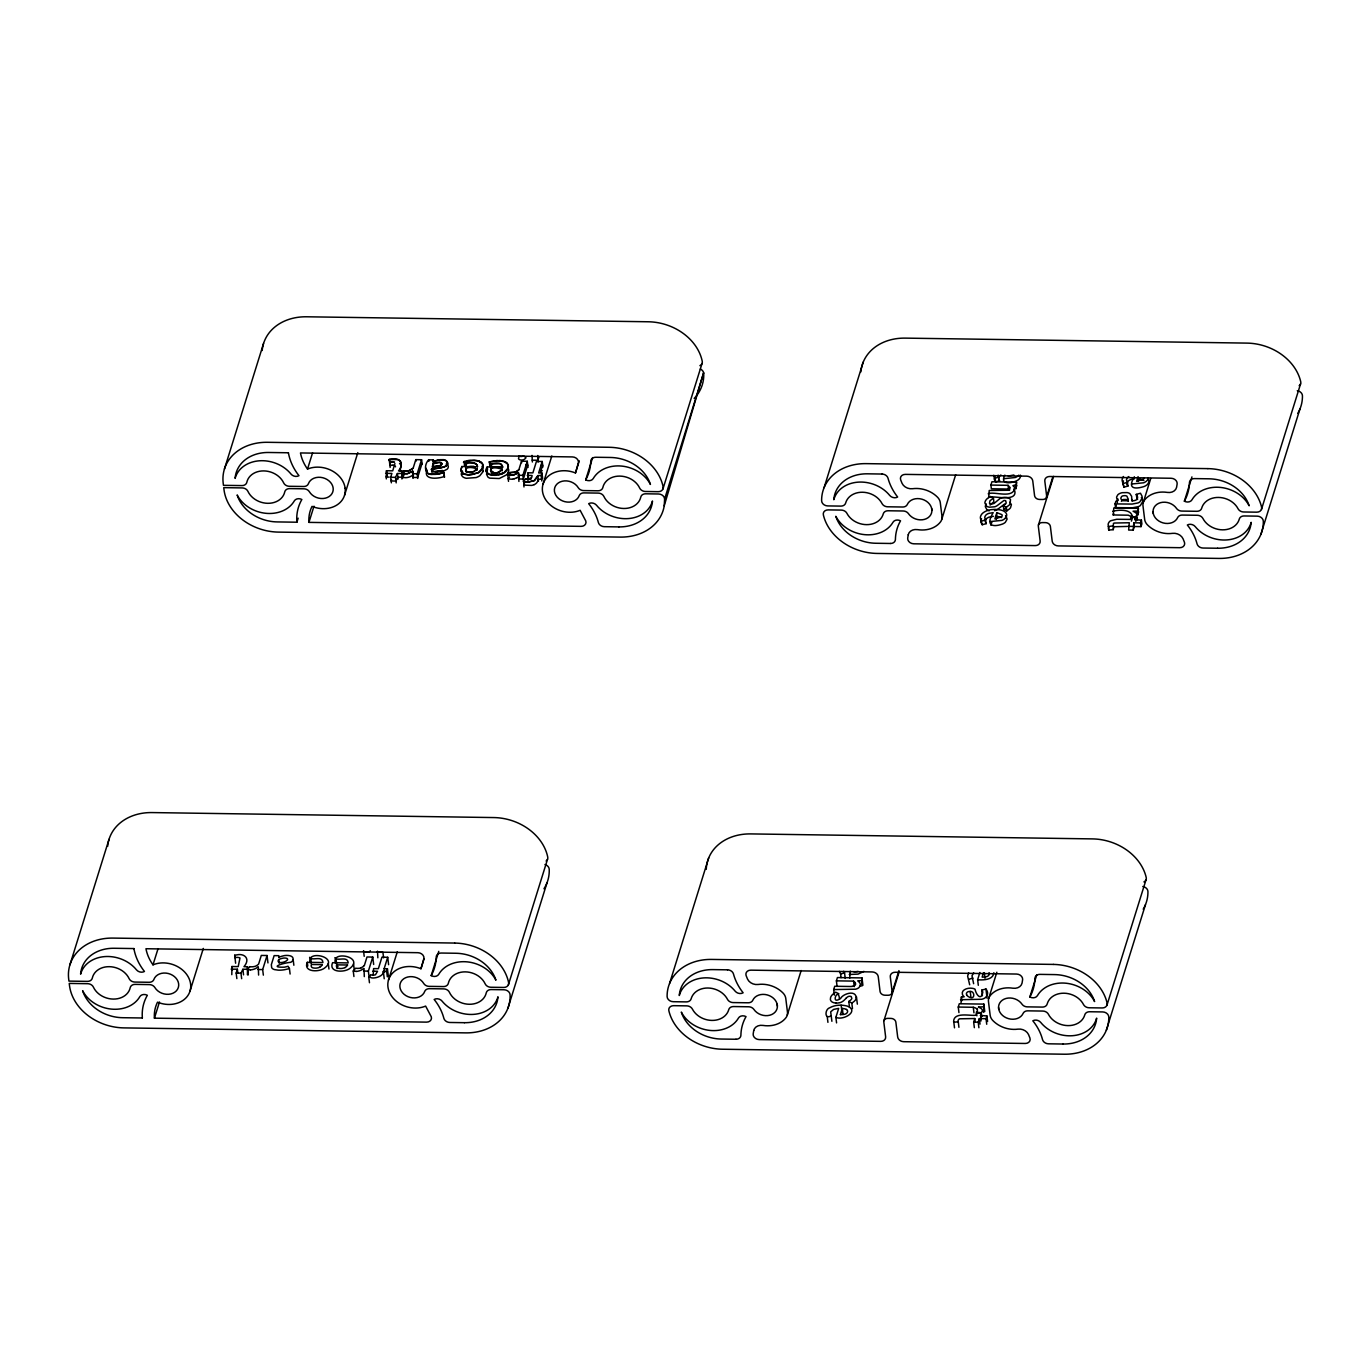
<?xml version="1.0" encoding="UTF-8"?>
<svg xmlns="http://www.w3.org/2000/svg" width="1371" height="1371" viewBox="0 0 1371 1371"><rect width="100%" height="100%" fill="white"/><g stroke="black" fill="none" stroke-linecap="round" stroke-linejoin="round"><path stroke-width="1.5" d="M400.109 470.939L401.086 465.163M278.81 957.249L278.844 955.69L274.131 955.621L271.338 964.67L271.664 967.618A8.346 4.61 -7 0 0 272.383 968.509A7.044 3.89 -7 0 0 274.474 969.605L278.227 970.154A15.955 8.809 -7 0 0 284.448 969.725A25.552 14.104 -7 0 0 289.435 968.492L290.104 974.044M433.356 459.902L433.51 463.004L433.356 459.902L428.643 459.833C423.365 465.3 424.616 475.891 433.322 474.383A17.772 9.803 -7 0 0 434.778 474.383A16.229 8.963 -7 0 0 436.201 474.297A15.167 8.363 -7 0 0 437.606 474.143A14.55 8.037 -7 0 0 438.96 473.92L443.947 472.704L444.512 477.331M477.451 466.774C478.102 459.045 447.991 465.06 474.229 460.193A13.333 7.369 -7 0 1 475.394 460.296A12.613 6.958 -7 0 1 476.525 460.467A12.219 6.752 -7 0 1 477.571 460.707A12.048 6.649 -7 0 1 478.548 460.999L482.523 463.895L482.798 467.682A18.029 9.94 -7 0 1 482.472 468.522A15.732 8.689 -7 0 1 482.044 469.31A14.018 7.729 -7 0 1 481.512 470.064A12.785 7.061 -7 0 1 480.878 470.767L480.158 471.418A13.247 7.301 -7 0 1 479.37 472.018A11.996 6.632 -7 0 1 478.53 472.567A11.259 6.221 -7 0 1 477.622 473.046L467.974 474.863A11.654 6.427 -7 0 1 466.86 474.76A10.094 5.57 -7 0 1 465.849 474.589A9.031 4.987 -7 0 1 464.923 474.366A9.391 5.176 -7 0 1 464.101 474.075A8.792 4.85 -7 0 1 463.364 473.749L460.913 470.784L461.838 466.534L477.451 466.774C477.039 461.222 469.122 462.473 465.403 463.621L465.78 466.706M502.711 467.134L500.415 463.689L490.664 463.998L489.361 461.907L499.49 460.553A13.333 7.352 -7 0 1 500.655 460.673A12.613 6.958 -7 0 1 501.786 460.845A12.236 6.752 -7 0 1 502.831 461.084A12.031 6.632 -7 0 1 503.808 461.376A11.534 6.358 -7 0 1 504.717 461.719L507.784 464.272L508.058 468.059A18.029 9.957 -7 0 1 507.733 468.882A15.732 8.689 -7 0 1 507.304 469.687A13.967 7.712 -7 0 1 506.773 470.424A12.785 7.061 -7 0 1 506.139 471.127L505.419 471.778A13.247 7.301 -7 0 1 504.631 472.378A11.996 6.632 -7 0 1 503.791 472.926L493.234 475.24A11.654 6.427 -7 0 1 492.12 475.12A10.094 5.57 -7 0 1 491.109 474.949A9.049 4.987 -7 0 1 490.184 474.726A9.391 5.176 -7 0 1 489.361 474.452A8.809 4.867 -7 0 1 488.624 474.109L486.174 471.161L487.099 466.911L502.711 467.134C502.3 461.599 494.383 462.832 490.664 463.998L491.229 468.625M394.917 463.552L392.706 470.836L386.451 470.733L386.314 478.907M664.627 499.01A5.587 4.524 17.3 0 0 658.543 493.988L645.638 493.8A5.587 4.524 17.3 0 0 640.788 497.056A19.571 15.835 17.3 0 1 623.805 508.487A19.571 15.835 17.3 0 1 603.943 496.525A5.587 4.524 17.3 0 0 598.27 493.097L583.909 492.892A5.587 4.524 17.3 0 0 579.196 495.702A12.87 10.402 17.3 0 1 560.413 499.832A12.87 10.402 17.3 0 1 558.34 482.935A12.87 10.402 17.3 0 1 578.202 487.63A5.587 4.524 17.3 0 0 583.618 490.578L597.996 490.784A5.587 4.524 17.3 0 0 602.846 487.528A19.571 15.835 17.3 0 1 619.829 476.097A19.571 15.835 17.3 0 1 639.674 488.059A5.587 4.524 17.3 0 0 645.347 491.486L658.269 491.675A5.587 4.524 17.3 0 0 663.118 486.808A50.333 40.736 17.3 0 0 609.187 447.289L267.379 442.302A50.333 40.736 17.3 0 0 223.199 483.243L223.456 485.334L241.964 485.591A5.587 4.524 17.3 0 0 246.814 482.335A19.571 15.835 17.3 0 1 263.798 470.904A19.571 15.835 17.3 0 1 283.643 482.866A5.587 4.524 17.3 0 0 289.315 486.294L303.676 486.499A5.587 4.524 17.3 0 0 308.406 483.689A12.87 10.402 17.3 0 1 327.172 479.559A12.87 10.402 17.3 0 1 329.246 496.473A12.87 10.402 17.3 0 1 309.383 491.761A5.587 4.524 17.3 0 0 303.968 488.813L289.607 488.607A5.587 4.524 17.3 0 0 284.757 491.863A19.571 15.835 17.3 0 1 267.773 503.311A19.571 15.835 17.3 0 1 247.911 491.332A5.587 4.524 17.3 0 0 242.239 487.922L223.747 487.648L224.004 489.721A50.333 40.736 17.3 0 0 278.416 532.102L620.206 537.089A50.333 40.736 17.3 0 0 664.215 505.865L664.627 499.01L703.631 372.741A5.587 4.524 17.3 0 0 700.324 369.056M1143.877 477.896L1143.86 478.205A6.735 3.719 -7 0 1 1143.483 479.199L1136.645 481.29L1138.101 476.611M258.605 975.072L258.296 967.018M412.997 478.359L412.808 471.247L407.513 473.663L402.063 473.646L403.948 470.801L408.798 470.733L413.134 468.248L415.807 459.645L421.565 459.731L422.148 464.358M364.309 976.615L364.001 968.56M518.906 481.444L518.512 472.789L518.889 477.416M518.906 476.885L518.598 478.976L523.345 479.045L527.732 464.975L525.71 464.958M491.486 473.578L497.107 472.858M856.361 997.814C855.521 989.177 842.445 994.369 840.817 998.208C829.644 1006.451 838.367 985.406 839.532 999.236M442.713 472.001L442.525 470.459L433.596 471.59L431.488 469.465A7.044 3.89 -7 0 1 431.608 468.916L440.982 467.905L446.192 465.917A6.461 3.565 -7 0 0 446.723 465.455A6.769 3.736 -7 0 0 447.135 464.975A7.455 4.113 -7 0 0 447.46 464.461A8.449 4.661 -7 0 0 447.683 463.912L446.158 460.622L440.571 459.696A9.014 4.97 -7 0 0 438.446 459.936A8.894 4.901 -7 0 0 437.418 460.159L433.322 461.461L440.571 459.696A9.923 5.484 -7 0 1 441.668 459.679C445.198 458.874 450.562 462.747 446.192 465.917A6.564 3.616 -7 0 1 445.575 466.329A7.061 3.907 -7 0 1 444.872 466.706A7.918 4.37 -7 0 1 444.05 467.048L431.488 469.465A6.598 3.65 -7 0 0 431.522 469.979C434.196 474.914 442.113 467.854 443.947 472.704L436.201 474.297L428.626 473.715A7.129 3.942 -7 0 1 427.958 473.423A6.872 3.787 -7 0 1 426.895 472.738L426.055 468.179M981.002 1021.001L980.745 1013.272L976.443 1013.203L975.826 1015.208C970.976 1016.219 953.942 1011.575 953.633 1021.309A18.457 10.197 -7 0 0 953.822 1022.252L954.507 1027.822M1108.796 530.183L1108.145 524.408A14.156 7.815 -7 0 1 1108.556 523.002L1109.208 521.974A6.786 3.753 -7 0 1 1110.647 520.774L1116.697 519.283L1130.338 519.42L1130.955 517.415L1135.257 517.484L1134.828 519.66L1141.409 520.157L1141.872 523.876L1141.015 526.618L1134.314 526.515L1133.183 530.114L1128.641 530.046L1129.293 522.745L1114.212 523.037A2.708 1.491 -7 0 0 1113.423 523.465L1113.218 529.669L1108.762 530.063A17.789 9.82 -7 0 1 1108.573 528.486L1108.608 528.109A14.156 7.815 -7 0 1 1108.779 527.304M1122.815 482.284L1123.894 487.031M483.278 471.213L482.061 466.431M289.418 968.492L288.013 966.247A22.176 12.236 -7 0 1 284.38 967.172C268.579 967.652 282.58 963.076 290.721 962.305A6.649 3.667 -7 0 0 292.794 960.505C294.988 955.056 286.35 954.833 282.906 955.947A18.457 10.18 -7 0 0 278.964 957.249M402.697 476.525L402.011 470.973L398.515 470.921C405.148 463.021 398.687 457.04 390.958 459.182A21.473 11.859 -7 0 0 390.341 459.268A18.354 10.128 -7 0 0 389.775 459.354A15.612 8.62 -7 0 0 389.227 459.439C387.427 462.558 399.647 462.438 392.106 461.616M309.589 957.318C311.714 961.534 322.391 954.919 322.922 962.545L307.31 962.322C302.802 972.485 319.974 972.45 325.064 967.652C339.151 956.752 305.493 949.4 310.257 962.87M334.85 957.678C337.009 961.859 347.634 955.296 348.183 962.922L332.587 962.699C328.08 973.016 345.715 972.844 350.702 967.72C363.795 956.581 330.634 950.172 335.518 963.247M664.215 505.865L703.631 372.741M400.606 464.203L400.64 461.461L398.533 459.628L389.227 459.439L390.135 467.442M69.921 964.824L109.029 839.309M224.433 469.036L263.54 343.521M153.004 964.841A48.585 39.313 17.3 0 1 145.96 948.732L417.898 952.691A5.587 4.524 17.3 0 1 423.947 958.295L420.966 968.749A25.089 20.308 17.3 0 0 387.942 986.949A25.089 20.308 17.3 0 0 425.627 1006.091L431.265 1016.734A5.587 4.524 17.3 0 1 426.552 1022.132L154.426 1018.173A45.791 37.051 17.3 0 1 157.511 1002.184A25.089 20.308 17.3 0 0 190.62 984.07L190.603 984.035A25.089 20.308 17.3 0 0 152.986 964.841L158.059 948.646M312.571 452.858L307.515 469.053A48.585 39.313 17.3 0 1 300.472 452.944L572.41 456.92A5.587 4.524 17.3 0 1 578.476 462.507L575.477 472.961A25.089 20.308 17.3 0 0 542.47 491.161L542.47 491.178A25.089 20.308 17.3 0 0 580.139 510.303L585.777 520.963A5.587 4.524 17.3 0 1 581.064 526.361L308.938 522.385A45.791 37.051 17.3 0 1 312.022 506.396A25.089 20.308 17.3 0 0 345.132 488.282L345.132 488.299A25.089 20.308 17.3 0 0 307.515 469.071M296.89 522.214A58.096 47.008 17.3 0 1 301.86 499.49A5.587 4.524 17.3 0 0 294.319 500.895A31.876 25.792 17.3 0 1 265.666 513.285A31.876 25.792 17.3 0 1 237.149 494.948A38.028 30.779 17.3 0 0 277.165 521.923L296.89 522.214L298.141 518.169M154.426 1018.173L159.482 1001.978M308.938 522.385L313.993 506.19M190.072 990.925L203.319 948.424M344.584 495.154L357.831 452.636M231.802 974.678L231.939 966.521L238.194 966.606L239.994 958.038A2.708 1.491 -7 0 0 239.342 957.661L237.594 957.386A6.358 3.513 -7 0 0 234.955 957.678L234.698 955.21A18.457 10.197 -7 0 1 236.446 954.97C244.055 952.948 250.962 958.466 243.987 966.692L247.5 966.744L248.168 972.296M386.742 474.966L386.091 477.057L389.21 477.091M236.857 978.62L236.172 973.067L237.372 969.228L231.116 969.126M391.369 482.832L390.701 477.279L391.883 473.441L385.628 473.355M391.523 479.799L391.146 480.981L395.945 481.05L397.847 477.228L401.703 477.142L402.389 474.932M247.414 974.764L247.5 966.744M401.926 478.993L402.011 470.973M263.352 975.141L262.666 969.588L267.054 955.518L261.295 955.433L258.622 964.036A9.528 5.261 -7 0 1 255.246 966.298A7.506 4.13 -7 0 1 249.865 966.692M417.761 478.445L417.178 473.8L421.565 459.731M427.067 470.064C422.696 480.484 438.823 478.787 444.393 476.405L443.69 475.291M278.707 959.494C275.502 964.276 285.442 962.802 287.482 959.871A3.136 1.731 -7 0 0 287.036 958.449A5.056 2.793 -7 0 0 281.741 958.466A13.573 7.489 -7 0 0 278.724 959.494L279.17 963.196M364.326 965.578L367 956.975L372.758 957.061L373.666 964.464M508.521 481.358L507.767 475.189L509.652 472.344L513.679 472.464A6.135 3.376 -7 0 0 514.519 472.275A8.089 4.473 -7 0 0 515.393 472.001L518.838 469.79L521.528 461.187L527.269 461.273L528.041 467.442M369.056 976.683L368.371 971.131L372.758 957.061M523.653 481.529L522.899 475.343L527.269 461.273M377.848 957.798L377.505 951.183M532.017 455.395L532.376 462.01M373.22 974.901L373.58 968.594L378.379 968.663L381.943 957.198L387.702 957.284L388.61 964.687M527.955 480.964L528.092 472.806L532.891 472.875L536.455 461.41L542.213 461.496L542.899 467.048M537.775 455.498L538.118 462.096M538.94 456.92L537.895 460.245L532.137 460.159M384.583 972.45L384.137 968.749L387.427 968.783L386.656 971.251L383.314 971.353C384.223 977.969 366.091 980.608 370.65 974.73A6.684 3.685 -7 0 0 373.615 975.124L374.643 974.987A2.468 1.354 -7 0 0 375.5 974.695L377.556 971.268L372.758 971.199M384.137 968.749L387.702 957.284M523.979 486.962L523.722 481.512A10.779 5.947 -7 0 0 524.168 481.598A13.144 7.266 -7 0 0 524.682 481.701A15.938 8.792 -7 0 0 525.213 481.769L526.395 481.906A12.545 6.924 -7 0 0 527.012 481.941A13.419 7.403 -7 0 0 527.646 481.958L534.039 480.793L537.826 475.566L541.185 475.48L541.939 473.012L538.649 472.961L542.213 461.496M540.654 471.675L542.676 465.197L541.117 465.18M542.402 476.714L541.631 479.182L538.289 479.267L537.826 480.724A13.539 7.472 -7 0 1 536.764 482.746A8.209 4.524 -7 0 1 536.352 483.192A7.009 3.856 -7 0 1 534.176 484.649M388.473 980.094L397.316 951.748M542.985 484.306L551.827 455.977M420.966 968.749L424.119 958.62M575.477 472.961L579.265 460.827M431.18 975.638A60.89 49.27 17.3 0 0 436.235 957.009A5.587 4.524 17.3 0 1 441.171 953.034L455.909 953.256A38.028 30.779 17.3 0 1 495.925 980.231A31.876 25.792 17.3 0 0 467.425 961.894A31.876 25.792 17.3 0 0 438.771 974.267A5.587 4.524 17.3 0 1 431.18 975.638L438.754 951.354M585.691 479.867A60.89 49.27 17.3 0 0 590.764 461.239A5.587 4.524 17.3 0 1 595.7 457.263L610.421 457.468A38.028 30.779 17.3 0 1 650.437 484.443A31.876 25.792 17.3 0 0 621.937 466.106A31.876 25.792 17.3 0 0 593.283 478.479A5.587 4.524 17.3 0 1 585.691 479.867L592.632 457.588M508.401 984.789L547.526 859.274M662.93 489.019L702.038 363.504M507.938 1008.199L547.046 882.684M669.579 983.435L708.687 857.92M824.091 487.648L863.216 362.133M787.28 1015.071L801.161 970.531M941.791 519.283L955.673 474.76M834.373 995.123L833.688 989.571L834.716 986.263L849.369 986.486A12.853 7.095 -7 0 0 852.282 986.383M837.081 986.417L836.396 980.848L837.424 977.557L861.999 977.917L862.907 985.321M1013.889 489.858A19.657 10.848 -7 0 1 1014.814 490.938C1017.351 503.088 991.096 494.674 988.662 497.484L989.228 490.492L1008.353 490.252A2.776 1.525 -7 0 0 1009.262 489.79L1010.204 487.716L1008.079 485.317L990.907 485.077L991.37 488.779L1008.525 489.036L1009.724 490.013M990.907 485.077L991.936 481.769L1016.511 482.129L1016.117 488.556L1014.06 488.676M836.567 1022.886L835.882 1017.333L838.675 1008.388L833.654 1009.399L830.689 1011.815L831.889 1021.292M849.694 978.191L850.294 971.131M1005.56 515.736A11.705 6.461 -7 0 1 1006.091 516.25L1007.119 519.181L1005.32 522.334A8.774 4.85 -7 0 1 1002.39 524.082C992.998 527.389 985.115 525.933 993.187 512.617L988.765 513.388A6.581 3.633 -7 0 0 985.869 515.102L985.098 516.25A10.094 5.57 -7 0 0 984.789 517.553L986.177 523.653L982.219 524.733L981.019 522.454A13.693 7.558 -7 0 1 980.916 520.534L981.362 519.146A11.842 6.547 -7 0 1 981.55 518.804M1020.401 475.12A10.385 5.724 -7 0 1 1020.418 476.628A12.887 7.112 -7 0 1 1019.904 477.965L1019.253 478.89A9.203 5.09 -7 0 1 1017.728 480.193C1012.569 483.295 999.202 485.454 1004.874 475.12M990.856 525.247L991.97 521.683M840.389 1014.66L842.342 1008.422L843.011 1013.974M996.854 512.634L994.9 518.889L1001.738 516.781A6.735 3.719 -7 0 0 1002.115 515.787L1002.15 515.496A5.313 2.931 -7 0 0 1001.893 514.639L996.854 512.634L996.34 519.455M861.828 986.195L861.999 977.917M1016.117 488.556L1016.511 482.129M892.007 992.895L898.948 970.617M1046.519 497.107L1052.825 476.868M883.918 1020.744L899.068 972.159M1038.447 524.956L1053.579 476.371M958.946 1012.603L958.26 1007.051L959.289 1003.761L983.847 1004.103L984.755 1011.524M961.002 1003.401L961.397 997.008L964.173 996.786A18.457 10.18 -7 0 1 962.476 994.643C960.745 989.485 968.354 987.548 972.159 988.302A6.649 3.667 -7 0 1 975.055 989.211C976.135 995.209 981.482 1001.036 982.818 992.09A22.176 12.236 -7 0 0 981.722 990.153L985.955 989.005A25.552 14.104 -7 0 1 987.36 991.661A15.955 8.809 -7 0 1 987.223 995.14M1131.675 516.816L1128.247 515.188L1113.235 514.965L1113.8 507.973L1138.376 508.333L1137.981 514.759L1138.376 508.333M1115.069 503.911L1115.908 501.22L1118.188 500.432A18.2 10.043 -7 0 1 1116.988 498.855A9.031 4.987 -7 0 1 1116.697 496.816L1117.793 494.828A6.838 3.77 -7 0 1 1120.296 493.252A6.529 3.599 -7 0 1 1122.249 492.686L1127.099 492.583A6.649 3.667 -7 0 1 1129.858 493.611L1131.641 496.336L1131.812 500.843A6.786 3.753 -7 0 0 1133.68 500.741L1135.359 500.312A3.547 1.954 -7 0 0 1136.388 499.781L1137.399 498.359A9.597 5.295 -7 0 0 1137.484 496.816L1137.347 496.302A22.159 12.219 -7 0 0 1136.233 494.383L1140.466 493.234L1141.889 495.891A15.27 8.432 -7 0 1 1142.06 498.204L1139.935 501.82A6.975 3.839 -7 0 1 1137.913 502.951L1132.069 504.082L1115.069 503.911L1115.514 507.613L1132.532 507.784L1138.358 506.653A6.975 3.839 -7 0 0 1140.381 505.522L1142.523 501.906A15.27 8.432 -7 0 0 1142.351 499.592L1141.358 497.553M1113.235 514.965L1113.68 513.508M1115.514 507.613L1116.354 504.922M978.311 985.286L977.626 979.734L979.888 972.467M1147.835 478.65A11.345 6.272 -7 0 1 1148.572 479.781L1148.778 480.364A10.385 5.741 -7 0 1 1148.812 481.889A12.887 7.112 -7 0 1 1148.281 483.226L1147.63 484.152A8.912 4.918 -7 0 1 1144.134 486.499C1136.182 489.07 1126.516 489.67 1134.365 476.8M983.47 972.776L982.133 977.077A8.226 4.541 -7 0 0 987 976.512A4.199 2.314 -7 0 0 988.937 974.97L989.142 974.644A7.129 3.942 -7 0 0 989.314 974.13A5.724 3.153 -7 0 0 989.039 972.69M1138.187 481.478L1139.044 478.736L1143.894 480.484M974.353 1027.667L973.667 1022.115L974.781 1018.533L959.7 1018.807A2.708 1.491 -7 0 0 958.895 1019.236L958.158 1020.281A6.358 3.513 -7 0 0 958.26 1021.738L958.929 1027.307M978.894 1027.736L978.226 1022.183L979.34 1018.602L986.04 1018.704L986.897 1015.945L980.316 1015.448M983.693 1012.381L983.847 1004.103M1133.183 530.114L1133.851 522.814L1140.552 522.917L1141.409 520.157M988.645 998.568L996.854 972.245M1143.174 502.78L1150.732 478.496M1029.861 996.974A60.89 49.27 17.3 0 0 1034.934 978.363A5.587 4.524 17.3 0 1 1039.869 974.37L1054.59 974.592A38.028 30.779 17.3 0 1 1094.606 1001.567A31.876 25.792 17.3 0 0 1066.107 983.23A31.876 25.792 17.3 0 0 1037.453 995.603A5.587 4.524 17.3 0 1 1029.861 996.974L1036.802 974.712M1184.373 501.203A60.89 49.27 17.3 0 0 1189.445 482.575A5.587 4.524 17.3 0 1 1194.381 478.599L1209.119 478.805A38.028 30.779 17.3 0 1 1249.135 505.796A31.876 25.792 17.3 0 0 1220.618 487.442A31.876 25.792 17.3 0 0 1191.965 499.815A5.587 4.524 17.3 0 1 1184.373 501.203L1191.947 476.902M1106.945 1005.234L1146.053 879.719M1261.457 509.446L1300.565 383.931M1106.346 1030.204L1145.471 904.689M1260.874 534.416L1299.982 408.901M537.381 477.022L534.639 480.467L529.223 481.924A12.116 6.684 -7 0 1 528.195 481.958L523.722 481.512M461.89 470.921L461.307 474.023A11.808 6.512 -7 0 0 461.821 475.651L462.627 476.645A8.654 4.781 -7 0 0 464.546 477.776A9.186 5.073 -7 0 0 466.294 478.29L476.114 477.571A11.619 6.409 -7 0 0 479.833 475.72L483.226 471.435M994.712 476.303L994.266 477.691A13.693 7.558 -7 0 0 994.369 479.61L995.586 481.872L999.528 480.81L998.157 475.12M1122.832 482.232L1123.5 480.844M987.24 995.14L985.698 997.368A7.044 3.89 -7 0 1 983.401 998.739A8.346 4.61 -7 0 1 981.705 999.27L960.557 999.699M1121.409 501.306L1122.009 500.329A3.393 1.868 -7 0 1 1122.609 499.867A2.296 1.268 -7 0 1 1123.397 499.541L1126.431 499.507A3.376 1.868 -7 0 1 1127.459 499.987L1128.35 501.186M396.185 482.9L395.499 477.348L397.401 473.526L401.24 473.423M241.656 978.688L240.988 973.136L242.873 969.297L246.729 969.211M859.994 986.16L858.966 987.548A5.741 3.17 -7 0 1 856.652 988.868A7.763 4.284 -7 0 1 855.504 989.211L833.688 989.571M986.177 523.653L985.235 521.254A10.094 5.57 -7 0 1 985.56 519.952L986.332 518.804A6.581 3.633 -7 0 1 989.228 517.09L993.478 516.319M487.339 470.921L486.534 474.212L487.887 477.005A8.654 4.781 -7 0 0 489.807 478.153L499.25 478.53L506.585 474.829M507.03 474.349L508.007 472.909M507.767 473.389L508.795 470.099L507.836 467.357M990.102 505.059L993.872 501.735L993.409 498.033L990.188 496.422L987 498.838A13.967 7.712 -7 0 0 985.115 501.717A15.441 8.517 -7 0 0 984.892 502.968L986.52 506.139A6.924 3.822 -7 0 0 989.502 507.184L994.712 506.79A6.564 3.616 -7 0 0 996.426 506.07A10.368 5.724 -7 0 0 997.848 505.128L1003.932 500.501A2.742 1.508 -7 0 1 1004.84 500.535A2.434 1.337 -7 0 1 1005.731 500.792L1006.194 503.003A7.026 3.873 -7 0 1 1005.286 504.185L1003.298 505.659L1003.743 509.361L1006.777 510.937L1009.467 508.932A10.54 5.827 -7 0 0 1010.53 507.698L1011.404 504.665L1009.879 502.197M968.612 972.776L967.635 976.152L969.674 984.772M403.931 475.206L402.508 477.348L405.216 477.674A6.152 3.393 -7 0 0 407.204 477.519L408.215 477.314A8.603 4.747 -7 0 0 410.272 476.611L411.711 475.874A12.27 6.769 -7 0 0 412.979 475L412.894 477.434L417.641 477.519L422.028 463.432L420.589 463.415M509.549 476.885L508.213 478.89L511.417 479.216A6.17 3.393 -7 0 0 512.668 479.096M353.924 976.529L353.255 970.976L355.586 968.2A7.506 4.13 -7 0 0 360.984 967.977M1117.913 498.924L1117.142 500.535A9.031 4.987 -7 0 0 1117.434 502.574M461.838 466.534L460.827 470.15L462.181 472.944A8.552 4.713 -7 0 0 463.364 473.749L469.173 474.914A10.351 5.707 -7 0 0 471.35 474.812L478.53 472.567L482.798 467.682A18.937 10.454 -7 0 0 483.003 466.825A16.212 8.946 -7 0 0 483.072 466.02A14.104 7.78 -7 0 0 483.02 465.266A12.63 6.975 -7 0 0 482.832 464.563A13.419 7.403 -7 0 0 482.523 463.895A12.133 6.701 -7 0 0 482.112 463.278A11.396 6.289 -7 0 0 479.439 461.359M1136.542 520.363L1137.227 519.095A6.152 3.393 -7 0 0 1137.245 517.981L1137.022 517.433A8.603 4.747 -7 0 0 1136.079 516.37L1135.754 516.13M524.579 484.014L523.756 485.111L531.537 485.42A7.318 4.027 -7 0 0 533.49 484.906L534.142 484.649M523.294 481.41C524.527 477.039 532.085 481.718 532.085 475.48L527.269 475.411M977.06 1008.799A7.506 4.13 -7 0 1 976.718 1011.867L976.649 1011.849M1131.418 521.117C1135.976 509.618 1121.289 509.052 1112.772 511.263M1005.44 518.032L1006.091 517.107A12.887 7.112 -7 0 0 1006.605 515.77A10.385 5.724 -7 0 0 1006.588 514.262L1006.383 513.662A11.345 6.272 -7 0 0 1005.114 512.034A11.705 6.461 -7 0 0 1004.12 511.314A11.602 6.409 -7 0 0 1002.887 510.715L1002.424 510.526A14.207 7.832 -7 0 0 1000.299 509.909L996.374 509.446A19.194 10.591 -7 0 0 994.146 509.429L991.353 509.652A12.956 7.146 -7 0 0 988.817 510.149A11.842 6.547 -7 0 0 980.933 515.445L980.454 516.833A13.693 7.558 -7 0 0 980.573 518.752L982.219 524.733M976.546 1011.987L976.889 1015.825M846.267 998.054L845.359 999.013A31.07 17.138 -7 0 1 843.748 1000.556A10.54 5.81 -7 0 1 841.914 1001.841A6.684 3.685 -7 0 1 839.549 1002.767L837.338 1003.075A8.603 4.747 -7 0 1 836.121 1003.058M1136.233 520.689L1136.765 515.393A6.152 3.393 -7 0 0 1136.799 514.279L1136.559 513.731A8.603 4.747 -7 0 0 1135.616 512.668L1133.097 511.212L1137.519 511.057M530.903 478.256L525.316 478.993M863.884 971.388L858.092 974.113L849.249 974.473M413.134 468.248L409.689 470.459A8.106 4.473 -7 0 1 408.815 470.733A6.135 3.393 -7 0 1 407.975 470.921L403.948 470.801L404.137 472.344M518.838 469.79C516.884 473.475 510.012 471.264 509.841 473.886M973.667 972.793L972.005 975.741L973.633 983.693M1003.743 509.361L1003.863 509.292A13.916 7.678 -7 0 0 1005.32 508.264M517.844 477.142L516.953 477.674M1003.298 505.659L1006.331 507.236L1009.005 505.231A10.54 5.827 -7 0 0 1010.067 503.997L1010.513 499.575A7.712 4.25 -7 0 0 1009.416 498.496L1008.936 498.204A6.495 3.582 -7 0 0 1007.188 497.587L1006.503 497.467A7.952 4.387 -7 0 0 1004.223 497.382L1002.184 497.69A7.489 4.13 -7 0 0 999.922 498.564L994.044 503.465L991.096 504.117A2.656 1.457 -7 0 1 990.102 503.843L989.913 503.723A2.776 1.525 -7 0 1 989.485 503.277L989.948 500.843L993.409 498.033M516.747 477.776L514.468 478.702M1013.923 475L1008.251 476.028M502.883 473.423L500.929 474.229M435.207 466.774L436.646 466.294A5.553 3.068 -7 0 1 438.771 465.951L440.896 466.071M464.666 466.157L464.101 461.53L468.334 460.502A13.607 7.506 -7 0 1 470.647 460.21L478.548 460.999A11.551 6.375 -7 0 1 480.981 462.216A10.934 6.032 -7 0 1 481.598 462.73M489.927 466.534L489.361 461.907L497.073 460.519L504.717 461.719A11.396 6.289 -7 0 1 507.407 463.672A12.133 6.701 -7 0 1 507.784 464.272A13.384 7.386 -7 0 1 508.093 464.923A12.63 6.975 -7 0 1 508.281 465.643A14.104 7.78 -7 0 1 508.333 466.397A16.212 8.946 -7 0 1 508.264 467.203A19.023 10.488 -7 0 1 508.058 468.059L503.791 472.926A11.225 6.204 -7 0 1 498.89 474.794M514.433 478.702L513.234 479.01M994.523 510.68L995.175 510.492A6.564 3.616 -7 0 0 996.888 509.772A10.368 5.724 -7 0 0 998.311 508.83L1004.395 504.202A2.742 1.508 -7 0 1 1005.303 504.237M336.975 966.641L338.02 966.366M993.786 475.274A13.693 7.558 -7 0 0 993.924 475.908L995.123 478.171L999.082 477.108M981.773 521.014L985.715 519.952M1123.517 483.432L1127.459 482.369L1127.922 486.071L1123.963 487.133L1122.301 481.17A13.693 7.558 -7 0 1 1122.198 479.233L1122.643 477.862A11.842 6.547 -7 0 1 1123.5 476.508M839.326 971.371L840.612 973.958L844.553 972.879L845.239 978.448M835.882 1017.333C843.216 1020.915 859.874 1010.993 847.158 1006.057C841.434 1004.566 834.905 1004.84 829.678 1007.805C824.759 1009.125 824.331 1020.161 831.203 1015.74M968.989 979.202L972.947 978.14M466.586 464.666L464.546 465.232L465.54 466.808M491.846 465.026L489.807 465.609L491.126 467.7L496.353 466.757L501.323 467.614A6.632 3.65 -7 0 1 502.129 468.128M853.465 986.143L852.282 986.366M468.094 466.757L470.322 466.431A10.094 5.57 -7 0 1 472.618 466.414L473.303 466.466M498.804 474.829L496.61 475.189A10.351 5.707 -7 0 1 494.434 475.274L488.624 474.109A8.569 4.73 -7 0 1 487.442 473.303C484.357 471.898 487.665 462.97 487.476 469.996M390.221 463.055L390.529 465.472A7.146 3.942 -7 0 1 391.558 465.352A6.067 3.342 -7 0 1 392.774 465.317M1108.334 526.481L1112.772 525.967M953.822 1022.252L958.26 1021.755M1134.554 478.77L1131.006 479.49A6.581 3.633 -7 0 0 1128.436 480.878L1127.288 482.352A10.094 5.57 -7 0 0 1126.979 483.655L1127.082 484.477M435.67 472.395L443.604 471.076L447.169 469.173A7.095 3.907 -7 0 0 448.094 467.734L448.163 467.528A8.26 4.559 -7 0 0 448.266 466.329L448.163 465.934A6.529 3.599 -7 0 0 447.426 464.889A6.838 3.77 -7 0 0 446.106 464.084M1015.654 484.854L1012.878 485.642A19.657 10.848 -7 0 1 1014.369 487.236A8.02 4.421 -7 0 1 1014.848 488.453C1012.244 499.044 994.095 491.007 988.2 493.783M861.142 980.642L857.766 980.813A19.914 10.985 -7 0 1 859.857 983.024A9.237 5.107 -7 0 1 859.925 986.143M978.586 1007L983.007 1006.828M981.105 1016.202L982.202 1016.168M541.202 470.716L542.282 470.733M477.022 470.407L476.834 468.865C463.878 464.118 462.181 473.184 471.847 472.481M412.431 473.732L417.178 473.8M518.135 475.274L522.899 475.343M1015.174 485.814L1016.956 485.831M390.701 477.279L395.499 477.348M531.005 479.165L527.732 479.113L528.092 472.806M1136.765 512L1138.821 512.034M1128.179 526.344L1132.737 526.395M1127.408 526.43L1114.657 526.738A2.708 1.491 -7 0 0 1113.869 527.167L1113.218 529.669M377.179 952.228L382.92 952.314L383.606 957.866M322.322 964.636L311.423 964.481A8.226 4.541 -7 0 0 311.68 967.172A4.199 2.314 -7 0 0 314.13 968.063L314.696 968.115A7.129 3.942 -7 0 0 315.587 968.149A5.724 3.153 -7 0 0 319.683 967.189M347.583 965.013L336.683 964.858A8.226 4.541 -7 0 0 336.94 967.549A4.199 2.314 -7 0 0 339.391 968.423L339.957 968.492A7.129 3.942 -7 0 0 340.848 968.509A5.724 3.153 -7 0 0 344.944 967.549M257.919 969.52L262.666 969.588M363.623 971.062L368.371 971.131M836.396 980.848L853.567 981.105L854.236 986.657M236.172 973.067L240.988 973.136M958.26 1007.051L973.273 1007.274A9.528 5.261 -7 0 1 976.82 1008.85M973.667 1022.115L978.226 1022.183M966.812 994.918A5.056 2.793 -7 0 1 967.566 991.936A3.136 1.731 -7 0 1 970.188 991.473C975.192 990.839 975.364 1001.327 968.183 996.494A13.573 7.489 -7 0 1 966.624 994.986M469.208 472.327L473.955 471.521L476.834 468.865L473.955 471.521L469.825 472.361L466.346 471.35L465.934 468.711L466.397 472.412M997.3 516.336L1001.618 517.587M1132.138 483.963L1143.671 482.781A8.912 4.918 -7 0 0 1147.167 480.433L1147.835 479.524A12.887 7.112 -7 0 0 1148.35 478.188A10.385 5.741 -7 0 0 1148.401 477.879M1003.761 478.702L1015.277 477.519A8.912 4.918 -7 0 0 1018.79 475.171M1130.955 516.336L1135.771 516.987M990.41 521.546L1001.927 520.38A8.912 4.918 -7 0 0 1005.44 518.032M976.426 1012.124L981.259 1012.775A7.146 3.942 -7 0 0 982.202 1011.164M473.338 466.466L475.086 466.825M977.746 979.751C982.836 980.214 993.255 980.094 993.872 972.759M249.813 966.641L247.534 969.434L248.22 974.987M838.898 993.821L835.676 992.21A15.441 8.517 -7 0 0 833.602 993.632L832.488 994.626A13.967 7.712 -7 0 0 830.603 997.488L830.38 999.322A11.088 6.118 -7 0 0 830.655 1000.35L831.203 1001.224A7.215 3.976 -7 0 0 836.104 1003.075M846.267 998.054A11.654 6.427 -7 0 1 847.295 997.128A4.079 2.262 -7 0 1 848.426 996.494A1.988 1.097 -7 0 1 849.609 996.271A2.811 1.542 -7 0 1 850.328 996.323A2.434 1.337 -7 0 1 851.22 996.58L851.837 998.379A7.095 3.907 -7 0 1 850.774 999.956A14.138 7.815 -7 0 1 848.769 1001.447L851.802 1003.006L852.488 1008.576M1008.525 489.036L1008.079 485.317M400.863 464.735L400.418 464.203A6.444 3.547 -7 0 0 399.544 463.587M844.553 972.879L843.731 971.302M1127.459 482.369L1126.516 479.953A10.094 5.57 -7 0 1 1126.842 478.65L1127.613 477.502A6.581 3.633 -7 0 1 1128.847 476.56M1127.922 486.071L1127.219 484.888M999.528 480.81L998.825 479.627M489.361 461.907L490.013 462.952M464.101 461.53L464.752 462.575M1131.863 499.352L1132.257 500.792M1153.062 511.726L1153.285 513.577M1140.552 522.917L1141.015 526.618M1136.233 494.383L1137.022 498.547A22.039 12.168 -7 0 1 1137.587 499.507M1135.257 517.484L1135.719 521.186M1133.851 522.814L1134.314 526.515M1006.331 507.236L1006.777 510.937M995.123 478.171L995.586 481.872M998.551 1007.514L998.774 1009.347M931.68 508.504L931.903 510.338M984.309 972.673L984.978 978.226M985.955 989.005L987.086 998.277M986.897 1015.945L987.583 1021.498M986.04 1018.704L986.726 1024.257M981.722 990.153L982.407 995.706M981.259 1012.775L981.705 1016.477M980.745 1013.272L981.208 1016.974M979.34 1018.602L980.025 1024.154M973.273 1007.274L973.958 1012.826M974.781 1018.533L975.244 1022.235M970.222 991.422L970.891 996.991M961.397 997.008L961.842 1000.71M856.447 996.734L857.355 1004.138M848.786 1001.447L849.454 1007M840.612 973.958L841.057 977.66M841.126 1005.2L842.034 1012.603M827.261 1016.802L827.93 1022.355M777.151 1004.275L777.391 1006.125M541.939 473.012L542.625 478.565M541.185 475.48L541.853 481.032M537.826 475.566L538.512 481.118M521.528 461.187L521.717 462.73M502.283 470.767L502.094 469.225C484.289 463.741 490.852 476.508 499.455 471.761C503.226 468.574 501.666 470.476 498.239 472.258C492.943 476.508 488.282 464.323 491.761 473.698M462.404 471.178L462.781 474.263M433.802 468.334L433.219 463.706L440.434 462.37A3.685 2.039 -7 0 1 440.999 462.507A3.325 1.834 -7 0 1 441.462 462.695C443.776 467.837 431.762 465.043 432.431 468.402M431.608 468.916L432.054 472.635M428.643 459.833L428.832 461.376M415.807 459.645L416.013 461.187M412.808 471.247L413.374 475.874M413.185 475.874L412.602 471.23L407.256 473.715L402.063 473.646L402.628 478.273M397.401 473.526L398.087 479.079M386.451 470.733L387.136 476.303M387.427 968.783L388.336 976.203M386.656 971.251L387.342 976.803M383.314 971.353L384.223 978.757M368.782 977.18L369.467 982.733M364.206 956.324L363.521 950.771A3.582 1.971 -7 0 0 366.554 952.262A3.582 1.971 -7 0 0 370.359 950.771M353.529 963.83L354.215 969.383M336.152 959.786L337.129 968.56M328.269 963.47L328.954 969.023M310.891 959.409L311.337 963.11M307.31 962.322L307.772 966.024M293.171 959.7L293.857 965.253M267.054 955.518L267.962 962.922M242.873 969.297L243.558 974.85M237.372 969.228L237.834 972.93M234.698 955.21L235.623 963.23M231.939 966.521L232.385 970.222M389.758 461.821A6.05 3.342 -7 0 1 391.626 461.633M390.084 461.77A6.735 3.719 -7 0 1 391.061 461.65M523.773 455.875A3.582 1.971 -7 0 1 518.718 455.875M840.423 1014.591A8.226 4.541 -7 0 0 845.256 1014.094A4.199 2.314 -7 0 0 847.209 1012.569L847.398 1012.244A7.129 3.942 -7 0 0 847.569 1011.729A5.724 3.153 -7 0 0 846.473 1009.536M842.308 1008.49A8.175 4.507 -7 0 1 846.575 1009.484M856.309 997.814A12.219 6.735 -7 0 1 854.544 1001.019A17.754 9.803 -7 0 1 851.819 1003.024M855.058 982.836A4.524 2.502 -7 0 1 853.619 986.263M853.533 981.122A19.143 10.557 -7 0 1 855.367 982.716M858.109 971.371A8.226 4.541 -7 0 1 853.773 971.748M978.38 1007.274A8.86 4.884 -7 0 1 982.63 1011.147M706.254 869.351A50.333 40.736 17.3 0 1 750.674 833.911L1092.464 838.898A50.333 40.736 17.3 0 1 1146.207 877.474A5.587 4.524 17.3 0 1 1143.928 881.913M1142.78 886.506A5.587 4.524 17.3 0 1 1147.938 891.561A50.333 40.736 17.3 0 1 1143.208 909.196M703.734 373.495A50.333 40.736 17.3 0 1 694.172 398.43M262.187 350.513A50.333 40.736 17.3 0 1 306.504 316.787L648.294 321.774A50.333 40.736 17.3 0 1 702.243 361.293A5.587 4.524 17.3 0 1 699.895 365.646M525.487 458.017A3.513 1.937 -7 0 1 520.98 460.039A3.513 1.937 -7 0 1 518.906 457.451M524.459 456.577A3.719 2.057 -7 0 1 525.933 457.88M392.894 465.129A3.839 2.125 -7 0 1 395.516 466.843M506.859 463.09A10.934 6.032 -7 0 0 506.242 462.575A11.636 6.427 -7 0 0 505.522 462.13M544.938 864.518A5.587 4.524 17.3 0 1 549.223 869.283A50.333 40.736 17.3 0 1 543.961 888.768M107.675 846.284A50.333 40.736 17.3 0 1 151.992 812.575L493.783 817.562A50.333 40.736 17.3 0 1 547.732 857.064A5.587 4.524 17.3 0 1 546.086 861.022M363.538 968.492A8.86 4.884 -7 0 1 355.963 971.508M355.963 971.268A7.146 3.942 -7 0 1 353.221 970.994M364.206 965.544A9.528 5.261 -7 0 1 360.95 967.84M347.463 965.013A8.175 4.507 -7 0 1 345.012 967.6M322.202 964.636A8.175 4.507 -7 0 1 319.751 967.223M257.834 966.949A8.86 4.884 -7 0 1 250.259 969.965M250.259 969.725A7.146 3.942 -7 0 1 247.517 969.468M860.868 371.884A50.333 40.736 17.3 0 1 905.186 338.123L1246.976 343.11A50.333 40.736 17.3 0 1 1300.719 381.686A5.587 4.524 17.3 0 1 1299.142 385.731M1297.292 390.718A5.587 4.524 17.3 0 1 1302.45 395.773A50.333 40.736 17.3 0 1 1297.737 413.408M998.636 477.965A10.094 5.57 -7 0 1 998.911 477.091L999.682 475.96A6.581 3.633 -7 0 1 1000.916 475M986.28 503.962A13.967 7.712 -7 0 0 985.578 505.419A15.441 8.517 -7 0 0 985.338 506.67L986.966 509.841A6.924 3.822 -7 0 0 989.262 510.766M1128.264 499.472L1128.213 500.792L1122.695 500.706L1121.17 499.198A5.553 3.068 -7 0 1 1120.861 498.033L1121.547 496.628A3.393 1.868 -7 0 1 1122.146 496.165A2.296 1.268 -7 0 1 1122.952 495.839L1124.734 495.651A3.462 1.919 -7 0 1 1125.985 495.805A3.376 1.868 -7 0 1 1126.996 496.285L1128.264 499.472M753.724 1030.529L753.159 1034.042A5.587 4.524 17.3 0 0 759.226 1039.595L880.73 1041.36A5.587 4.524 17.3 0 0 885.632 1036.819L883.815 1022.012A4.473 3.616 17.3 0 1 887.74 1018.362L891.03 1018.413A4.473 3.616 17.3 0 1 895.863 1022.183L897.679 1036.99A5.587 4.524 17.3 0 0 903.729 1041.703L1025.234 1043.468A5.587 4.524 17.3 0 0 1029.947 1038.07L1028.524 1034.522A8.946 7.249 17.3 0 0 1017.95 1029.141A25.089 20.308 17.3 0 1 992.964 1020.675A11.191 9.049 17.3 0 1 990.136 1015.14L988.457 1001.447A11.191 9.049 17.3 0 1 989.931 995.98A25.089 20.308 17.3 0 1 1012.826 988.2A8.946 7.249 17.3 0 0 1022.063 983.093L1022.629 979.631A5.587 4.524 17.3 0 0 1016.579 974.044L895.212 972.262A5.587 4.524 17.3 0 0 890.293 976.82L892.11 991.627A4.473 3.616 17.3 0 1 888.185 995.26L884.895 995.226A4.473 3.616 17.3 0 1 880.062 991.456L878.245 976.632A5.587 4.524 17.3 0 0 872.196 971.936L750.828 970.154A5.587 4.524 17.3 0 0 746.115 975.586L747.538 979.1A8.946 7.249 17.3 0 0 758.077 984.481A25.089 20.308 17.3 0 1 782.978 992.964A11.191 9.049 17.3 0 1 785.789 998.499L787.468 1012.175A11.191 9.049 17.3 0 1 785.994 1017.659A25.089 20.308 17.3 0 1 763.013 1025.422A8.946 7.232 17.3 0 0 753.724 1030.529M908.236 534.741L907.688 538.255A5.587 4.524 17.3 0 0 913.737 543.807L1035.242 545.589A5.587 4.524 17.3 0 0 1040.143 541.031L1038.327 526.224A4.473 3.616 17.3 0 1 1042.251 522.591L1045.542 522.625A4.473 3.616 17.3 0 1 1050.375 526.395L1052.208 541.219A5.587 4.524 17.3 0 0 1058.241 545.915L1179.745 547.697A5.587 4.524 17.3 0 0 1184.458 542.299L1183.036 538.752A8.946 7.249 17.3 0 0 1172.462 533.353A25.089 20.308 17.3 0 1 1147.476 524.887A11.191 9.049 17.3 0 1 1144.648 519.352L1142.968 505.676A11.191 9.049 17.3 0 1 1144.442 500.192A25.089 20.308 17.3 0 1 1167.338 492.412A8.946 7.249 17.3 0 0 1176.592 487.322L1177.158 483.843A5.587 4.524 17.3 0 0 1171.091 478.256L1049.723 476.491A5.587 4.524 17.3 0 0 1044.805 481.032L1046.621 495.839A4.473 3.616 17.3 0 1 1042.697 499.49L1039.424 499.438A4.473 3.616 17.3 0 1 1034.574 495.668L1032.757 480.861A5.587 4.524 17.3 0 0 1026.708 476.148L905.34 474.383A5.587 4.524 17.3 0 0 900.644 479.816L902.049 483.312A8.946 7.249 17.3 0 0 912.589 488.71A25.089 20.308 17.3 0 1 937.49 497.176A11.191 9.049 17.3 0 1 940.3 502.711L941.98 516.404A11.191 9.049 17.3 0 1 940.523 521.871A25.089 20.308 17.3 0 1 917.525 529.634A8.946 7.232 17.3 0 0 908.236 534.741M433.219 463.706L432.242 466.86L439.525 465.849L441.993 464.101A4.696 2.588 -7 0 0 442.079 463.655L439.44 462.25A6.05 3.342 -7 0 0 437.589 462.318L433.219 463.706M518.307 472.772L513.217 475.206L507.767 475.189L512.96 475.257L518.307 472.772M288.407 452.773L268.63 452.481A38.028 30.779 17.3 0 0 235.109 478.393A31.876 25.792 17.3 0 1 259.222 460.81A31.876 25.792 17.3 0 1 291.012 474.075A5.587 4.524 17.3 0 0 298.964 475.686A60.89 49.27 17.3 0 1 288.407 452.773M1207.868 468.625L866.078 463.638A50.333 40.736 17.3 0 0 821.623 500.792A5.587 4.524 17.3 0 0 827.707 505.916L840.851 506.105A5.587 4.524 17.3 0 0 845.65 503.02A19.571 15.835 17.3 0 1 862.479 492.24A19.571 15.835 17.3 0 1 882.016 503.551A5.587 4.524 17.3 0 0 887.585 506.79L902.701 507.013A5.587 4.524 17.3 0 0 907.311 504.459A12.87 10.402 17.3 0 1 926.076 501.032A12.87 10.402 17.3 0 1 928.116 517.672A12.87 10.402 17.3 0 1 908.459 513.679A5.587 4.524 17.3 0 0 903.198 510.989L888.082 510.766A5.587 4.524 17.3 0 0 883.267 513.851A19.571 15.835 17.3 0 1 866.455 524.647A19.571 15.835 17.3 0 1 846.918 513.32A5.587 4.524 17.3 0 0 841.331 510.098L828.187 509.892A5.587 4.524 17.3 0 0 823.354 514.862A50.333 40.736 17.3 0 0 877.097 553.438L1218.888 558.425A50.333 40.736 17.3 0 0 1263.325 521.288A5.587 4.524 17.3 0 0 1257.258 516.147L1244.114 515.959A5.587 4.524 17.3 0 0 1239.298 519.043A19.571 15.835 17.3 0 1 1222.486 529.84A19.571 15.835 17.3 0 1 1202.95 518.512A5.587 4.524 17.3 0 0 1197.363 515.273L1182.265 515.068A5.587 4.524 17.3 0 0 1177.638 517.604A12.87 10.402 17.3 0 1 1158.889 521.049A12.87 10.402 17.3 0 1 1156.85 504.391A12.87 10.402 17.3 0 1 1176.507 508.384A5.587 4.524 17.3 0 0 1181.768 511.075L1196.883 511.297A5.587 4.524 17.3 0 0 1201.682 508.213A19.571 15.835 17.3 0 1 1218.511 497.433A19.571 15.835 17.3 0 1 1238.047 508.744A5.587 4.524 17.3 0 0 1243.617 511.983L1256.761 512.171A5.587 4.524 17.3 0 0 1261.594 507.201A50.333 40.736 17.3 0 0 1207.868 468.625M882.05 474.04L867.329 473.818A38.028 30.779 17.3 0 0 833.808 499.73A31.876 25.792 17.3 0 1 857.903 482.164A31.876 25.792 17.3 0 1 889.693 495.411A5.587 4.524 17.3 0 0 897.645 497.022A60.89 49.27 17.3 0 1 887.997 478.171A5.587 4.524 17.3 0 0 882.05 474.04M618.955 526.91L604.32 526.687A5.587 4.524 17.3 0 1 598.373 522.522A58.096 47.008 17.3 0 0 588.656 503.671A5.587 4.524 17.3 0 1 596.574 505.299A31.876 25.792 17.3 0 0 628.364 518.581A31.876 25.792 17.3 0 0 652.476 500.998A38.028 30.779 17.3 0 1 618.955 526.91M890.482 543.482L875.846 543.259A38.028 30.779 17.3 0 1 835.83 516.284A31.876 25.792 17.3 0 0 864.347 534.621A31.876 25.792 17.3 0 0 893.001 522.231A5.587 4.524 17.3 0 1 900.541 520.826A58.096 47.008 17.3 0 0 895.417 539.454A5.587 4.524 17.3 0 1 890.482 543.482M1217.637 548.246L1203.001 548.04A5.587 4.524 17.3 0 1 1197.054 543.859A58.096 47.008 17.3 0 0 1187.337 525.007A5.587 4.524 17.3 0 1 1195.255 526.635A31.876 25.792 17.3 0 0 1227.045 539.917A31.876 25.792 17.3 0 0 1251.157 522.334A38.028 30.779 17.3 0 1 1217.637 548.246M454.658 943.059L112.868 938.09A50.333 40.736 17.3 0 0 68.687 979.031L68.944 981.105L87.436 981.379A5.587 4.524 17.3 0 0 92.303 978.106A19.571 15.835 17.3 0 1 109.269 966.675A19.571 15.835 17.3 0 1 129.131 978.654A5.587 4.524 17.3 0 0 134.804 982.064L149.165 982.287A5.587 4.524 17.3 0 0 153.878 979.477A12.87 10.402 17.3 0 1 172.66 975.329A12.87 10.402 17.3 0 1 174.734 992.244A12.87 10.402 17.3 0 1 154.872 987.548A5.587 4.524 17.3 0 0 149.456 984.601L135.078 984.378A5.587 4.524 17.3 0 0 130.228 987.651A19.571 15.835 17.3 0 1 113.245 999.082A19.571 15.835 17.3 0 1 93.399 987.12A5.587 4.524 17.3 0 0 87.727 983.693L69.236 983.418L69.493 985.509A50.333 40.736 17.3 0 0 123.904 1027.89L465.694 1032.877A50.333 40.736 17.3 0 0 510.098 994.798A5.587 4.524 17.3 0 0 504.031 989.759L491.109 989.571A5.587 4.524 17.3 0 0 486.259 992.844A19.571 15.835 17.3 0 1 469.293 1004.275A19.571 15.835 17.3 0 1 449.431 992.313A5.587 4.524 17.3 0 0 443.758 988.885L429.397 988.68A5.587 4.524 17.3 0 0 424.684 991.473A12.87 10.402 17.3 0 1 405.902 995.62A12.87 10.402 17.3 0 1 403.828 978.705A12.87 10.402 17.3 0 1 423.69 983.418A5.587 4.524 17.3 0 0 429.106 986.366L443.484 986.572A5.587 4.524 17.3 0 0 448.334 983.298A19.571 15.835 17.3 0 1 465.3 971.868A19.571 15.835 17.3 0 1 485.163 983.847A5.587 4.524 17.3 0 0 490.835 987.257L503.757 987.446A5.587 4.524 17.3 0 0 508.607 982.579A50.333 40.736 17.3 0 0 454.658 943.059M133.895 948.561L114.119 948.269A38.028 30.779 17.3 0 0 80.598 974.181A31.876 25.792 17.3 0 1 104.693 956.598A31.876 25.792 17.3 0 1 136.5 969.863A5.587 4.524 17.3 0 0 144.452 971.456A60.89 49.27 17.3 0 1 133.895 948.561M1053.339 964.413L711.549 959.426A50.333 40.736 17.3 0 0 667.111 996.563A5.587 4.524 17.3 0 0 673.195 1001.704L686.34 1001.893A5.587 4.524 17.3 0 0 691.138 998.808A19.571 15.835 17.3 0 1 707.95 988.011A19.571 15.835 17.3 0 1 727.487 999.339A5.587 4.524 17.3 0 0 733.074 1002.578L748.189 1002.784A5.587 4.524 17.3 0 0 752.799 1000.247A12.87 10.402 17.3 0 1 771.547 996.803A12.87 10.402 17.3 0 1 773.604 1013.46A12.87 10.402 17.3 0 1 753.93 1009.467A5.587 4.524 17.3 0 0 748.669 1006.777L733.571 1006.554A5.587 4.524 17.3 0 0 728.755 1009.639A19.571 15.835 17.3 0 1 711.943 1020.418A19.571 15.835 17.3 0 1 692.406 1009.107A5.587 4.524 17.3 0 0 686.82 1005.868L673.675 1005.68A5.587 4.524 17.3 0 0 668.842 1010.65A50.333 40.736 17.3 0 0 722.586 1049.226L1064.376 1054.213A50.333 40.736 17.3 0 0 1108.813 1017.059A5.587 4.524 17.3 0 0 1102.747 1011.935L1089.602 1011.747A5.587 4.524 17.3 0 0 1084.787 1014.831A19.571 15.835 17.3 0 1 1067.975 1025.611A19.571 15.835 17.3 0 1 1048.438 1014.3A5.587 4.524 17.3 0 0 1042.851 1011.061L1027.736 1010.838A5.587 4.524 17.3 0 0 1023.126 1013.392A12.87 10.402 17.3 0 1 1004.377 1016.819A12.87 10.402 17.3 0 1 1002.338 1000.179A12.87 10.402 17.3 0 1 1021.995 1004.172A5.587 4.524 17.3 0 0 1027.256 1006.862L1042.371 1007.085A5.587 4.524 17.3 0 0 1047.17 1004A19.571 15.835 17.3 0 1 1063.999 993.204A19.571 15.835 17.3 0 1 1083.518 1004.532A5.587 4.524 17.3 0 0 1089.105 1007.771L1102.25 1007.959A5.587 4.524 17.3 0 0 1107.082 1002.989A50.333 40.736 17.3 0 0 1053.339 964.413M727.538 969.828L712.8 969.605A38.028 30.779 17.3 0 0 679.279 995.517A31.876 25.792 17.3 0 1 703.392 977.934A31.876 25.792 17.3 0 1 735.182 991.199A5.587 4.524 17.3 0 0 743.133 992.793A60.89 49.27 17.3 0 1 733.468 973.958A5.587 4.524 17.3 0 0 727.538 969.828M142.361 1017.985L122.653 1017.71A38.028 30.779 17.3 0 1 82.637 990.719A31.876 25.792 17.3 0 0 111.154 1009.073A31.876 25.792 17.3 0 0 139.808 996.683A5.587 4.524 17.3 0 1 147.348 995.277A58.096 47.008 17.3 0 0 142.361 1017.985M464.443 1022.697L449.808 1022.475A5.587 4.524 17.3 0 1 443.861 1018.31A58.096 47.008 17.3 0 0 434.144 999.459A5.587 4.524 17.3 0 1 442.045 1001.087A31.876 25.792 17.3 0 0 473.852 1014.351A31.876 25.792 17.3 0 0 497.964 996.786A38.028 30.779 17.3 0 1 464.443 1022.697M735.97 1039.252L721.335 1039.047A38.028 30.779 17.3 0 1 681.318 1012.072A31.876 25.792 17.3 0 0 709.835 1030.409A31.876 25.792 17.3 0 0 738.489 1018.019A5.587 4.524 17.3 0 1 746.03 1016.614A58.096 47.008 17.3 0 0 740.906 1035.242A5.587 4.524 17.3 0 1 735.97 1039.252M1063.125 1044.034L1048.489 1043.811A5.587 4.524 17.3 0 1 1042.543 1039.646A58.096 47.008 17.3 0 0 1032.826 1020.795A5.587 4.524 17.3 0 1 1040.726 1022.423A31.876 25.792 17.3 0 0 1072.533 1035.705A31.876 25.792 17.3 0 0 1096.646 1018.122A38.028 30.779 17.3 0 1 1063.125 1044.034"/></g></svg>
